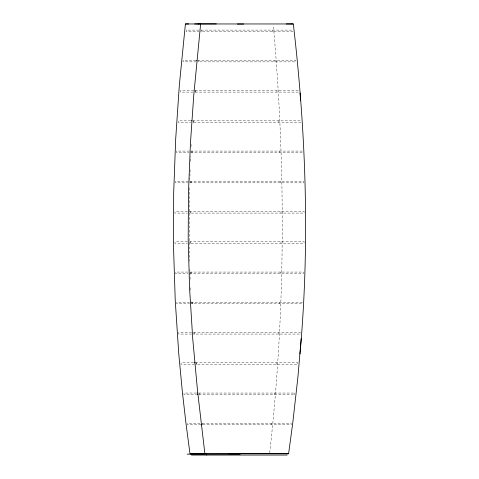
<?xml version="1.0" encoding="UTF-8"?>
<svg xmlns="http://www.w3.org/2000/svg" width="479" height="479" viewBox="0 0 479 479"><rect width="100%" height="100%" fill="white"/><g stroke="black" fill="none" stroke-linecap="round" stroke-linejoin="round"><path stroke-width="0.36" stroke-dasharray="2.4 1.8" d="M189.624 187.93L189.223 223.519L189.624 261.205M189.81 180.254L190.109 169.788M190.397 161.411L190.582 156.525M190.989 146.766L191.121 143.969M269.695 452.805C285.616 311.105 285.867 167.854 273.389 25.866M198.929 30.105L186.217 30.105L186.217 31.614L198.929 31.614M201 30.105L292.507 30.105L292.507 31.614L200.384 31.614M195.947 60.348L183.056 60.348L183.056 61.863L195.947 61.863M197.593 60.348L295.711 60.348L295.711 61.863L197.593 61.863M193.684 90.597L180.385 90.597L180.385 92.106L193.031 92.106M195.013 90.597L298.453 90.597L298.453 92.106L195.013 92.106M190.684 120.84L178.248 120.84L178.248 122.355L190.81 122.355M192.708 120.84L300.698 120.84L300.698 122.355L192.708 122.355M189.343 151.083L176.589 151.083L176.583 152.597L189.343 152.597M190.726 151.083L302.393 151.083L302.393 152.597L190.726 152.597M188.271 181.331L175.458 181.331L175.458 182.84L188.271 182.84M189.714 181.331L303.53 181.331L303.542 182.84L189.714 182.84M187.337 211.574L174.925 211.574L174.925 213.089L187.337 213.089M189.325 211.574L304.099 211.574L304.099 213.089L189.325 213.089M187.361 241.823L174.961 241.823L174.961 243.332L187.361 243.332M189.349 241.823L304.063 241.823L304.063 243.332L189.349 243.332M187.852 272.066L175.595 272.066L175.595 273.581L187.852 273.581M189.81 272.066L303.399 272.066L303.411 273.581L189.81 273.581M189.54 302.309L176.835 302.309L176.835 303.824L189.54 303.824M190.917 302.309L302.141 302.309L302.141 303.824L191.474 303.824M191.654 332.558L178.643 332.558L178.643 334.067L191.654 334.067M193.492 332.558L300.291 332.558L300.291 334.067L193.492 334.067M193.51 362.801L181.02 362.801L181.014 364.315L194.151 364.315M195.462 362.801L297.824 362.801L297.824 364.315L195.462 364.315M196.348 393.049L183.99 393.049L183.99 394.558L196.348 394.558M198.779 393.049L294.771 393.049M198.779 394.558L294.771 394.558M200.054 423.292L187.493 423.292L187.487 424.807L200.731 424.807M202.354 423.292L291.184 423.292L291.19 424.807L202.354 424.807M190.989 301.668L191.085 303.764M190.414 287.723L190.57 291.909M190.115 279.347L189.822 269.569M294.777 393.049L294.777 394.558M281.005 211.574L281.005 213.089M280.975 241.823L280.975 243.332M280.61 181.331L280.61 182.84M280.514 272.066L280.514 273.581M279.796 151.083L279.796 152.597M279.622 302.309L279.622 303.824M278.58 120.84L278.58 122.355M278.287 332.558L278.287 334.067M276.964 90.597L276.964 92.106M276.509 362.801L276.509 364.315M274.964 60.348L274.964 61.863M274.275 393.049L274.275 394.558M272.575 30.105L272.575 31.614M271.587 423.292L271.587 424.807M202.671 423.292L202.671 424.807M201.437 30.105L201.437 31.614M199.3 393.049L199.3 394.558M198.42 60.348L198.426 61.863M196.474 362.801L196.474 364.315M196.396 362.801L196.396 364.315M195.893 90.597L195.893 92.106M195.779 90.597L195.779 92.106M194.234 332.558L194.234 334.067M193.965 332.558L193.965 334.067M193.863 120.84L193.863 122.355M193.552 120.84L193.552 122.355M192.54 302.309L192.54 303.824M192.324 151.083L192.324 152.597M192.055 302.309L192.055 303.824M191.798 151.083L191.798 152.597M191.402 272.066L191.402 273.581M191.289 181.331L191.289 182.84M190.786 211.574L190.78 213.089M190.822 241.823L190.822 243.332M190.738 272.066L190.738 273.581M190.6 181.331L190.6 182.84M190.007 211.574L190.007 213.089M190.049 241.823L190.049 243.332"/><path stroke-width="0.72" d="M200.12 23.95L200.629 23.95L193.702 95.902L190.408 143.88L188.475 192.809L188.193 239.829L189.6 288.765L192.726 338.659L197.492 390.457L204.886 453.763M301.195 338.647L297.92 377.027L292.747 423.065L288.592 453.769L287.011 453.769M299.962 353.993C309.931 244.152 306.075 133.401 293.322 23.956L291.885 23.95M293.298 23.956L185.409 23.956L179.32 85.364L175.685 139.09L173.679 192.815L173.512 246.547L175.23 300.267L178.775 353.999L182.415 392.367L185.942 423.071L189.995 453.775L190.864 453.769M194.731 23.956L199.036 23.95M190.971 453.775L204.461 453.763M188.702 23.962L185.427 23.956M196.348 60.348L196.713 60.348M191.325 120.84L191.792 120.84M194.318 362.801L195.067 362.801M197.085 393.049L197.456 393.049M197.085 394.558L197.791 394.558M201.048 424.807L201.827 424.807M191.492 453.535L229.411 453.535M229.507 453.535L233.057 453.535M233.153 453.535L287.113 453.535M190.444 453.775L191.732 453.769M228.621 453.763L288.298 453.769M286.598 453.769L287.19 453.769M191.492 455.05L287.113 455.05M286.28 23.956L291.789 23.962M300.052 93.034L300.638 100.704M206.467 453.535L206.467 455.05M198.084 23.914A100.847 0.323 0 0 1 216.34 23.908M240.189 454.146A103.686 0.719 0 0 1 187.145 454.158M243.643 24.04A121.253 0.323 0 0 1 237.339 24.04"/></g></svg>
